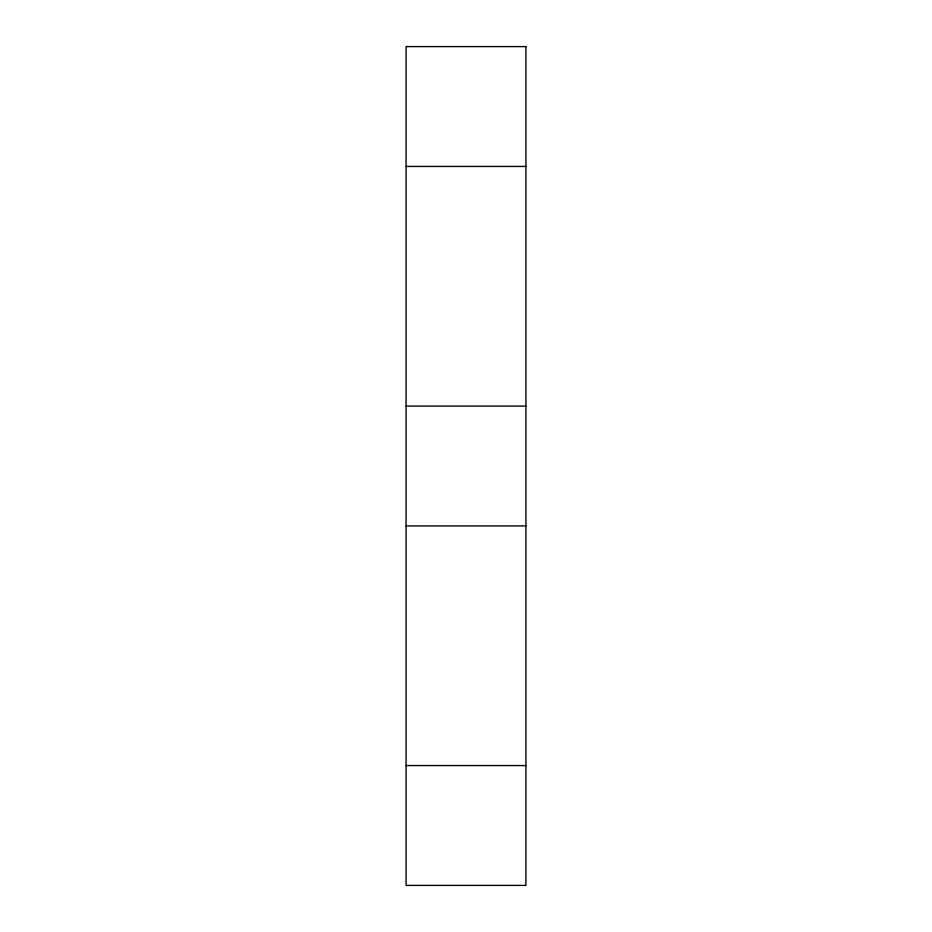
<?xml version="1.0" encoding="UTF-8"?>
<svg xmlns="http://www.w3.org/2000/svg" width="932" height="932" viewBox="0 0 932 932"><rect width="100%" height="100%" fill="white"/><g stroke="black" fill="none" stroke-linecap="round" stroke-linejoin="round"><path stroke-width="1.4" d="M406.084 166.432L525.916 166.432M406.084 406.084L525.916 406.084M406.084 525.916L525.916 525.916M406.084 765.568L525.916 765.568M525.916 46.6L406.084 46.6L406.084 885.4L525.916 885.4L525.916 46.6"/></g></svg>
